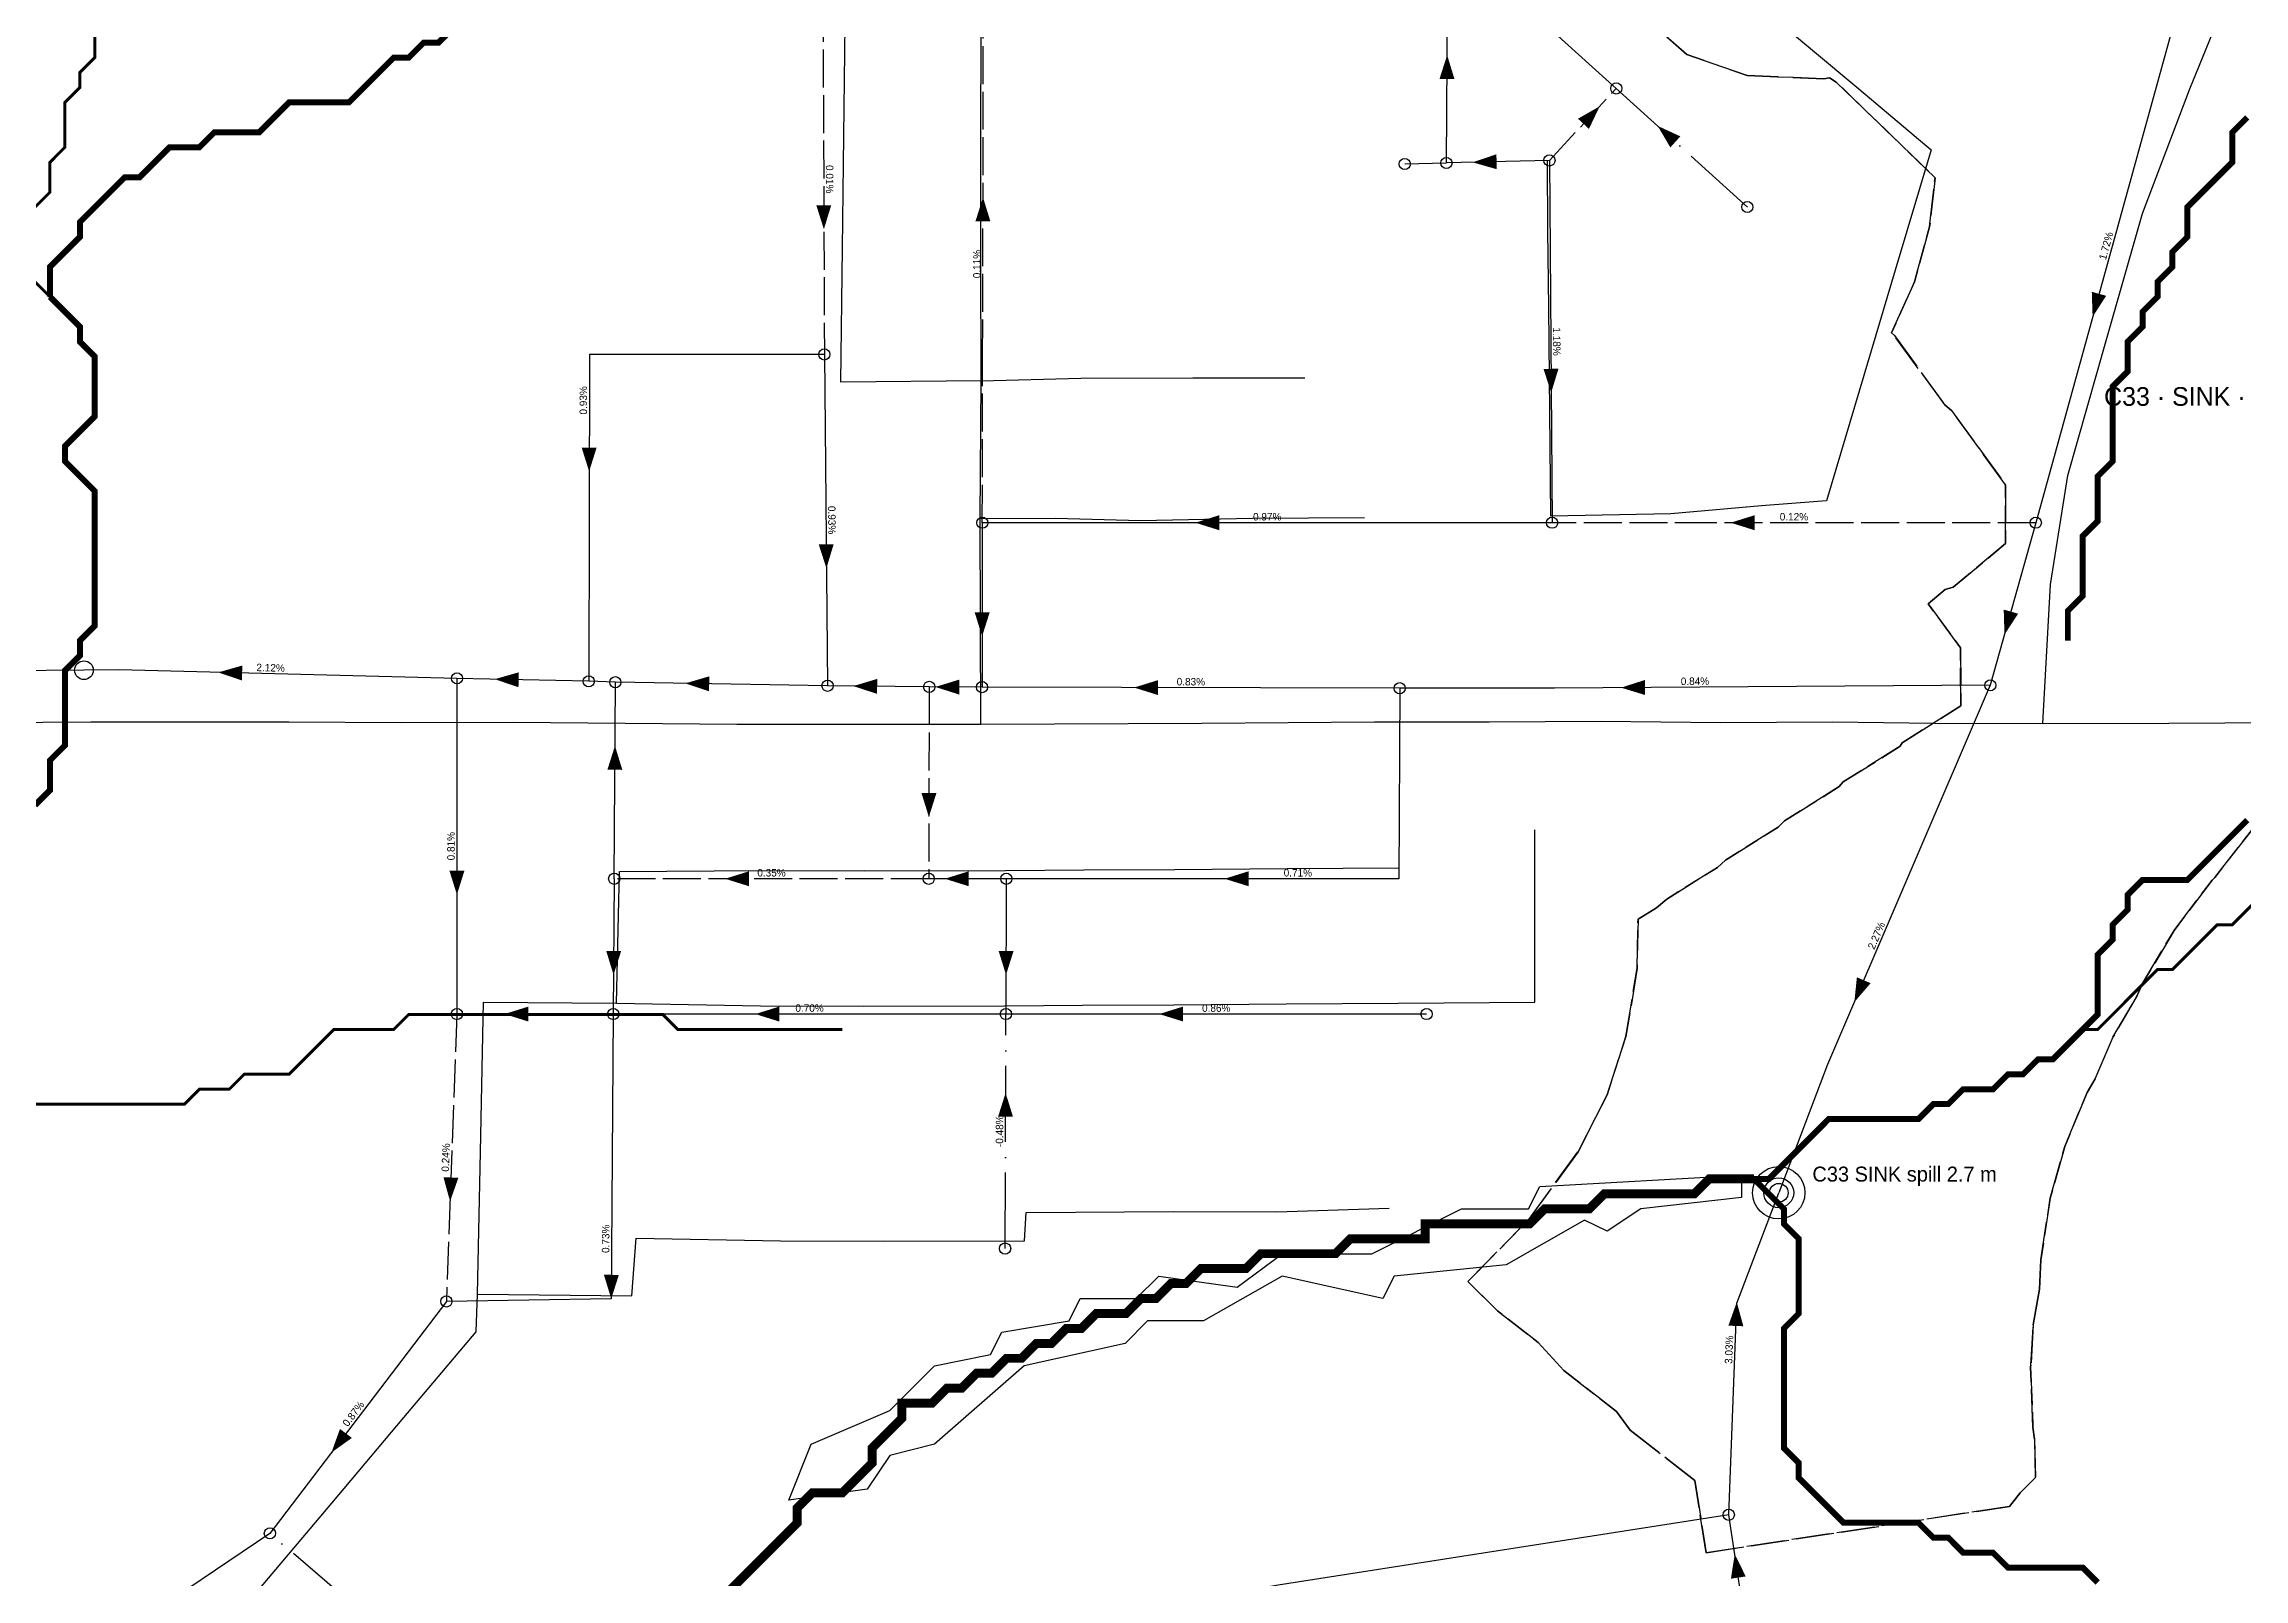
# Model space of a CAD drawing. Header units: metres. Extents: x 442821 to 452274, y 2561971 to 2571293.
# Drawn here: x 451134 to 451723, y 2568918 to 2569329 of the extents above; entities that cross this region are included whole.
import ezdxf
from ezdxf.enums import TextEntityAlignment as Align

# ---------------------------------------------------------------- set-up
doc = ezdxf.new("R2010")
doc.units = ezdxf.units.M
doc.header["$LTSCALE"] = 8
doc.linetypes.add('DASHDOT', pattern=[3.556, 2.54, -0.508, 0, -0.508])
doc.linetypes.add('DASHED', pattern=[1.524, 1.27, -0.254])
for name, color, linetype in [('A_ARROWS', 7, 'Continuous'), ('A_BUILT_2006', 252, 'Continuous'), ('A_CATCH_LABEL', 7, 'Continuous'), ('A_CATCHMENTS', 7, 'Continuous'), ('A_GRADIENT', 8, 'Continuous'), ('A_JUNCTIONS', 8, 'Continuous'), ('A_OUTLET_LABEL', 7, 'Continuous'), ('A_OUTLETS', 7, 'Continuous'), ('A_RUNS', 7, 'Continuous'), ('A_STREAMS', 5, 'Continuous'), ('A_WADI', 4, 'Continuous')]:
    doc.layers.add(name, color=color, linetype=linetype)

msp = doc.modelspace()

# ---------------------------------------------------------------- linework, layer by layer
at = {"layer": 'A_ARROWS', "color": 2}
for points in [[(451510, 2569325.82), (451511.95, 2569319.4), (451507.95, 2569319.43)], [(451550.83, 2569312.1), (451547.94, 2569306.05), (451545.01, 2569308.77)], [(451566.33, 2569306.86), (451572.41, 2569304.05), (451569.73, 2569301.09)], [(451516.83, 2569297.1), (451523.18, 2569299.26), (451523.28, 2569295.26)], [(451343.18, 2569279.2), (451341.16, 2569285.59), (451345.15, 2569285.61)], [(451385.77, 2569287.72), (451387.75, 2569281.31), (451383.75, 2569281.32)], [(451537.83, 2569235.43), (451535.79, 2569241.82), (451539.79, 2569241.85)], [(451280.35, 2569214.35), (451278.36, 2569220.76), (451282.36, 2569220.75)], [(451442.59, 2569200.65), (451448.99, 2569202.65), (451448.99, 2569198.65)], [(451585.87, 2569200.65), (451592.27, 2569202.65), (451592.27, 2569198.65)], [(451343.86, 2569188.47), (451341.8, 2569194.85), (451345.8, 2569194.89)], [(451385.53, 2569170.24), (451383.55, 2569176.64), (451387.55, 2569176.64)], [(451181.09, 2569160.59), (451187.53, 2569162.43), (451187.43, 2569158.43)], [(451255.09, 2569158.77), (451261.53, 2569160.62), (451261.44, 2569156.62)], [(451306.09, 2569157.65), (451312.52, 2569159.54), (451312.45, 2569155.54)], [(451351.04, 2569156.92), (451357.47, 2569158.85), (451357.42, 2569154.85)], [(451373.02, 2569156.69), (451379.43, 2569158.66), (451379.42, 2569154.66)], [(451426.22, 2569156.53), (451432.63, 2569158.52), (451432.62, 2569154.52)], [(451556.52, 2569156.51), (451562.91, 2569158.55), (451562.94, 2569154.55)], [(451287.27, 2569140.93), (451289.24, 2569134.51), (451285.24, 2569134.54)], [(451371.28, 2569121.9), (451369.3, 2569128.3), (451373.3, 2569128.29)], [(451244.97, 2569101.09), (451242.97, 2569107.49), (451246.97, 2569107.49)], [(451316.74, 2569105.36), (451323.14, 2569107.36), (451323.14, 2569103.36)], [(451375.55, 2569105.36), (451381.95, 2569107.36), (451381.95, 2569103.36)], [(451450.44, 2569105.36), (451456.84, 2569107.36), (451456.84, 2569103.36)], [(451286.89, 2569079.64), (451284.93, 2569086.05), (451288.93, 2569086.02)], [(451391.93, 2569079.64), (451389.95, 2569086.04), (451393.95, 2569086.03)], [(451257.7, 2569069.15), (451264.1, 2569071.15), (451264.1, 2569067.15)], [(451324.84, 2569069.15), (451331.24, 2569071.15), (451331.24, 2569067.15)], [(451432.93, 2569069.15), (451439.33, 2569071.15), (451439.33, 2569067.15)], [(451391.82, 2569048.05), (451393.8, 2569041.65), (451389.8, 2569041.66)], [(451243.13, 2569019.01), (451241.36, 2569025.48), (451245.36, 2569025.33)], [(451286.27, 2568992.96), (451284.31, 2568999.37), (451288.31, 2568999.34)], [(451211.39, 2568951.81), (451213.67, 2568958.12), (451216.85, 2568955.7)], [(451586.96, 2568924.66), (451589.91, 2568918.64), (451585.95, 2568918.03)]]:
    msp.add_solid(points, dxfattribs=at)
at = {"layer": 'A_ARROWS', "color": 1}
for points in [[(451682.75, 2569255.74), (451682.53, 2569262.44), (451686.38, 2569261.38)], [(451659.16, 2569170.69), (451658.96, 2569177.39), (451662.82, 2569176.31)], [(451618.97, 2569072.32), (451619.66, 2569078.99), (451623.33, 2569077.41)], [(451587.51, 2568992.07), (451589.27, 2568985.6), (451585.27, 2568985.75)]]:
    msp.add_solid(points, dxfattribs=at)
at = {"layer": 'A_BUILT_2006', "color": 252}
for points in [[(451708.76, 2569316.79), (451725.29, 2569357.29)], [(451594.83, 2569337.95), (451620.21, 2569316.74)], [(451348.55, 2569304.12), (451348.91, 2569334.12)], [(451385.19, 2569301.69), (451385.3, 2569334.26)], [(451620.21, 2569316.74), (451639.54, 2569300.46)], [(451696.12, 2569283.37), (451708.76, 2569316.79)], [(451348.19, 2569274.12), (451348.55, 2569304.12)], [(451385.22, 2569271.69), (451385.19, 2569301.69)], [(451536.94, 2569278.9), (451536.84, 2569297.39)], [(451639.54, 2569300.46), (451629.93, 2569268.27)], [(451537.17, 2569258.25), (451536.94, 2569278.9)], [(451686.49, 2569249.67), (451696.12, 2569283.37)], [(451347.76, 2569238.31), (451348.19, 2569274.12)], [(451385.24, 2569238.65), (451385.22, 2569271.69)], [(451629.93, 2569268.27), (451621.51, 2569240.04)], [(451537.47, 2569230.31), (451537.17, 2569258.25)], [(451676.1, 2569213.3), (451686.49, 2569249.67)], [(451385.24, 2569238.65), (451347.76, 2569238.31)], [(451384.97, 2569201.77), (451385.24, 2569238.65)], [(451385.24, 2569238.65), (451411.94, 2569239.36)], [(451411.94, 2569239.36), (451441.94, 2569239.39)], [(451441.94, 2569239.39), (451471.94, 2569239.41)], [(451621.51, 2569240.04), (451611.49, 2569206.51)], [(451537.78, 2569202.4), (451537.47, 2569230.31)], [(451671.46, 2569184.1), (451676.1, 2569213.3)], [(451384.97, 2569201.77), (451405.19, 2569201.85)], [(451385.22, 2569146.7), (451384.97, 2569201.77)], [(451405.19, 2569201.85), (451427.89, 2569201.27)], [(451427.89, 2569201.27), (451457.88, 2569201.9)], [(451457.88, 2569201.9), (451487.88, 2569202.01)], [(451569.89, 2569203.04), (451537.78, 2569202.4)], [(451594.17, 2569205.15), (451569.89, 2569203.04)], [(451611.49, 2569206.51), (451594.17, 2569205.15)], [(451669.47, 2569146.94), (451671.46, 2569184.1)], [(451121.2, 2569147.16), (451146.95, 2569147.33)], [(451146.95, 2569147.33), (451170.64, 2569147.39)], [(451170.64, 2569147.39), (451199.98, 2569147.34)], [(451199.98, 2569147.34), (451230.01, 2569147.21)], [(451230.01, 2569147.21), (451260.04, 2569147.23)], [(451260.04, 2569147.23), (451290.02, 2569146.96)], [(451290.02, 2569146.96), (451319.92, 2569146.7)], [(451319.92, 2569146.7), (451385.22, 2569146.7)], [(451385.22, 2569146.7), (451444.35, 2569147)], [(451444.35, 2569147), (451490.54, 2569147.4)], [(451490.54, 2569147.4), (451521.2, 2569147.32)], [(451521.2, 2569147.32), (451551.2, 2569147.52)], [(451551.2, 2569147.52), (451583.14, 2569147.16)], [(451583.14, 2569147.16), (451613.14, 2569147.36)], [(451613.14, 2569147.36), (451640.47, 2569147.02)], [(451640.47, 2569147.02), (451669.47, 2569146.94)], [(451669.47, 2569146.94), (451703.12, 2569146.96)], [(451703.12, 2569146.96), (451733.12, 2569147.16)], [(451533.42, 2569096.49), (451533.42, 2569118.47)], [(451287.67, 2569072.07), (451288.51, 2569107.26)], [(451288.51, 2569107.26), (451326.52, 2569107.57)], [(451326.52, 2569107.57), (451354.07, 2569107.5)], [(451354.07, 2569107.5), (451391.83, 2569107.57)], [(451391.83, 2569107.57), (451412.72, 2569107.79)], [(451412.72, 2569107.79), (451437.15, 2569107.88)], [(451437.15, 2569107.88), (451467.15, 2569108.08)], [(451467.15, 2569108.08), (451497.14, 2569108.27)], [(451533.42, 2569072.29), (451533.42, 2569096.49)], [(451251.28, 2569032.25), (451252.04, 2569072.33)], [(451252.04, 2569072.33), (451287.67, 2569072.07)], [(451287.67, 2569072.07), (451326.24, 2569071.35)], [(451436.87, 2569071.65), (451466.87, 2569071.85)], [(451466.87, 2569071.85), (451496.87, 2569072.05)], [(451496.87, 2569072.05), (451533.42, 2569072.29)], [(451326.24, 2569071.35), (451353.79, 2569071.28)], [(451353.79, 2569071.28), (451391.55, 2569071.35)], [(451391.55, 2569071.35), (451412.44, 2569071.57)], [(451412.44, 2569071.57), (451436.87, 2569071.65)], [(451250.49, 2568994.19), (451251.28, 2569032.25)], [(451396.84, 2569008.42), (451397.3, 2569016)], [(451397.3, 2569016), (451436.86, 2569016.33)], [(451436.86, 2569016.33), (451464.4, 2569016.26)], [(451464.4, 2569016.26), (451494.46, 2569017.21)], [(451250.49, 2568994.19), (451291.8, 2568993.74), (451292.97, 2569009.13)], [(451292.97, 2569009.13), (451331.54, 2569008.42)], [(451331.54, 2569008.42), (451359.08, 2569008.35)], [(451359.08, 2569008.35), (451396.84, 2569008.42)], [(451250.15, 2568984.12), (451250.49, 2568994.19)], [(451230.8, 2568961.2), (451250.15, 2568984.12)], [(451211.45, 2568938.27), (451230.8, 2568961.2)], [(451192.1, 2568915.34), (451211.45, 2568938.27)]]:
    msp.add_lwpolyline(points, dxfattribs=at)
at = {"layer": 'A_CATCHMENTS', "color": 2, "linetype": 'DASHED'}
msp.add_lwpolyline([(451559.83, 2569338.53), (451574.12, 2569325.96), (451590.29, 2569320.33), (451610.79, 2569319.49), (451612.3, 2569319.73), (451614.15, 2569318.57), (451640.58, 2569292.97), (451639.13, 2569279.86), (451635.1, 2569265.11), (451628.96, 2569251.49), (451629.7, 2569250.74), (451643.27, 2569232.09), (451645.01, 2569230.66), (451659.46, 2569210.81), (451659.46, 2569195.09), (451645.44, 2569183.37), (451643.27, 2569182.77), (451638.73, 2569178.98), (451647.4, 2569167.18), (451647.5, 2569151.61), (451631.76, 2569141.74), (451631.21, 2569140.81), (451616.01, 2569131.28), (451614.92, 2569130.01), (451600.27, 2569120.83), (451598.62, 2569119.21), (451584.53, 2569110.37), (451582.33, 2569108.41), (451568.79, 2569099.92), (451566.04, 2569097.61), (451561.09, 2569094.51), (451560.84, 2569081.4), (451557.86, 2569063.13), (451552.8, 2569047.56), (451545.06, 2569032.31), (451531.82, 2569014.2), (451515.53, 2568997.55), (451523.49, 2568989.68), (451534.35, 2568981.23), (451541.23, 2568973.75), (451555.33, 2568962.77), (451558.96, 2568957.82), (451576.31, 2568944.31), (451579.32, 2568924.98), (451660.49, 2568937.38), (451663.4, 2568941.03), (451667.5, 2568945.12), (451667.24, 2568955.34), (451666.77, 2568958.57), (451666.16, 2568974.75), (451666.24, 2568975.18), (451666.87, 2568985.95), (451668.55, 2568995.49), (451668.87, 2569003.39), (451671.43, 2569019.91), (451675.28, 2569033.68), (451681.3, 2569048.14), (451683.41, 2569051.85), (451688.2, 2569062.97), (451694.71, 2569074.14), (451696.14, 2569077.36), (451704.54, 2569091.54), (451714.73, 2569104.96), (451715.45, 2569105.72), (451725.23, 2569118.25)], dxfattribs=at)
at = {"layer": 'A_CATCHMENTS', "color": 1, "linetype": 'DASHED'}
msp.add_lwpolyline([(451725.23, 2569118.25), (451715.45, 2569105.72), (451714.73, 2569104.96), (451704.54, 2569091.54), (451696.14, 2569077.36), (451694.71, 2569074.14), (451688.2, 2569062.97), (451683.41, 2569051.85), (451681.3, 2569048.14), (451675.28, 2569033.68), (451671.43, 2569019.91), (451668.87, 2569003.39), (451668.55, 2568995.49), (451666.87, 2568985.95), (451666.24, 2568975.18), (451666.16, 2568974.75), (451666.77, 2568958.57), (451667.24, 2568955.34), (451667.5, 2568945.12), (451663.4, 2568941.03), (451660.49, 2568937.38), (451579.32, 2568924.98), (451576.31, 2568944.31), (451558.96, 2568957.82), (451555.33, 2568962.77), (451541.23, 2568973.75), (451534.35, 2568981.23), (451523.49, 2568989.68), (451523.49, 2568989.68), (451515.53, 2568997.55), (451531.82, 2569014.2), (451545.06, 2569032.31), (451552.8, 2569047.56), (451557.86, 2569063.13), (451560.84, 2569081.4), (451561.09, 2569094.51), (451566.04, 2569097.61), (451568.79, 2569099.92), (451582.33, 2569108.41), (451584.53, 2569110.37), (451598.62, 2569119.21), (451600.27, 2569120.83), (451614.92, 2569130.01), (451616.01, 2569131.28), (451631.21, 2569140.81), (451631.76, 2569141.74), (451647.5, 2569151.61), (451647.4, 2569167.18), (451638.73, 2569178.98), (451643.27, 2569182.77), (451645.44, 2569183.37), (451659.46, 2569195.09), (451659.46, 2569210.81), (451645.01, 2569230.66), (451643.27, 2569232.09), (451629.7, 2569250.74), (451628.96, 2569251.49), (451635.1, 2569265.11), (451639.13, 2569279.86), (451640.58, 2569292.97), (451614.15, 2569318.57), (451612.3, 2569319.73), (451610.79, 2569319.49), (451590.29, 2569320.33), (451574.12, 2569325.96), (451559.83, 2569338.53)], dxfattribs=at)
at = {"layer": 'A_JUNCTIONS'}
for centre in [(451555.26, 2569316.87), (451498.65, 2569296.66), (451509.8, 2569296.93), (451537.38, 2569297.61), (451590.34, 2569285.14), (451343.31, 2569245.68), (451385.59, 2569200.65), (451538.08, 2569200.65), (451667.55, 2569200.65), (451244.98, 2569159), (451280.25, 2569158.2), (451287.37, 2569157.97), (451344.16, 2569157), (451371.37, 2569156.7), (451385.51, 2569156.64), (451497.29, 2569156.36), (451655.37, 2569157.13), (451287.07, 2569105.36), (451371.24, 2569105.36), (451392.01, 2569105.36), (451244.97, 2569069.15), (451286.81, 2569069.15), (451391.89, 2569069.15), (451504.48, 2569069.15), (451391.68, 2569006.4), (451242.15, 2568992.24), (451585.36, 2568935.13), (451194.92, 2568930.17)]:
    msp.add_circle(centre, 1.5, dxfattribs=at)
at = {"layer": 'A_JUNCTIONS', "color": 30}
for centre in [(451145.15, 2569161.18), (451598.75, 2569021.32)]:
    msp.add_circle(centre, 2.5, dxfattribs=at)
at = {"layer": 'A_OUTLETS', "color": 1}
for radius in [7, 4]:
    msp.add_circle((451598.75, 2569021.32), radius, dxfattribs=at)
at = {"layer": 'A_RUNS', "color": 2}
for points in [[(451555.26, 2569316.87), (451522.21, 2569346.78)], [(451509.8, 2569296.93), (451510.08, 2569338.41)], [(451537.38, 2569297.61), (451509.8, 2569296.93)], [(451537.38, 2569297.61), (451538.08, 2569200.65)], [(451343.31, 2569245.68), (451280.41, 2569245.68), (451280.25, 2569158.2)], [(451343.31, 2569245.68), (451344.16, 2569157)], [(451385.59, 2569200.65), (451385.51, 2569156.64)], [(451538.08, 2569200.65), (451468.71, 2569200.65), (451385.59, 2569200.65)], [(451244.98, 2569159), (451154.52, 2569161.26), (451145.15, 2569161.18)], [(451244.98, 2569159), (451244.97, 2569069.15)], [(451280.25, 2569158.2), (451244.98, 2569159)], [(451287.07, 2569105.36), (451287.37, 2569157.97)], [(451344.16, 2569157), (451287.37, 2569157.97)], [(451371.37, 2569156.7), (451344.16, 2569157)], [(451385.51, 2569156.64), (451371.37, 2569156.7)], [(451497.29, 2569156.36), (451385.51, 2569156.64)], [(451497.29, 2569156.36), (451497.08, 2569105.36), (451392.01, 2569105.36)], [(451655.37, 2569157.13), (451538.74, 2569156.39), (451497.29, 2569156.36)], [(451287.07, 2569105.36), (451286.81, 2569069.15)], [(451392.01, 2569105.36), (451371.24, 2569105.36)], [(451392.01, 2569105.36), (451391.89, 2569069.15)], [(451286.81, 2569069.15), (451286.27, 2568992.95), (451242.15, 2568992.24)], [(451286.81, 2569069.15), (451244.97, 2569069.15)], [(451391.89, 2569069.15), (451286.81, 2569069.15)], [(451504.48, 2569069.15), (451391.89, 2569069.15)], [(451242.15, 2568992.24), (451194.92, 2568930.17)], [(451585.36, 2568935.13), (451464.81, 2568916.32), (451364.73, 2568898.86), (451350.51, 2568875.76), (451349.89, 2568855.35)], [(451590.87, 2568899.08), (451585.36, 2568935.13)], [(451194.92, 2568930.17), (451158.44, 2568905.52), (450972.67, 2568902.82)]]:
    msp.add_lwpolyline(points, dxfattribs=at)
at = {"layer": 'A_RUNS', "color": 1}
for points in [[(451708.22, 2569348.02), (451667.55, 2569200.65)], [(451667.55, 2569200.65), (451655.37, 2569157.13)], [(451655.37, 2569157.13), (451611.83, 2569055.69), (451598.75, 2569021.32)], [(451585.36, 2568935.13), (451587.5, 2568991.73), (451598.75, 2569021.32)]]:
    msp.add_lwpolyline(points, dxfattribs=at)
at = {"layer": 'A_RUNS', "color": 2, "linetype": 'DASHED'}
for points in [[(451342.95, 2569339.48), (451343.31, 2569245.68)], [(451385.59, 2569200.65), (451385.68, 2569244.89), (451385.87, 2569339.1)], [(451537.38, 2569297.61), (451555.26, 2569316.87)], [(451667.55, 2569200.65), (451581.12, 2569200.65), (451538.08, 2569200.65)], [(451287.37, 2569157.97), (451280.25, 2569158.2)], [(451371.37, 2569156.7), (451371.24, 2569105.36)], [(451371.24, 2569105.36), (451287.07, 2569105.36)], [(451244.97, 2569069.15), (451242.15, 2568992.24)]]:
    msp.add_lwpolyline(points, dxfattribs=at)
at = {"layer": 'A_RUNS', "color": 2, "linetype": 'DASHDOT'}
for points in [[(451590.34, 2569285.14), (451555.26, 2569316.87)], [(451498.65, 2569296.66), (451509.8, 2569296.93)], [(451145.15, 2569161.18), (451065.28, 2569160.54)], [(451391.68, 2569006.4), (451391.89, 2569069.15)], [(451238.29, 2568892.89), (451194.92, 2568930.17)]]:
    msp.add_lwpolyline(points, dxfattribs=at)
at = {"layer": 'A_STREAMS', "color": 5}
for points, const_width in [([(451148.05, 2569333.14), (451148.05, 2569329.14), (451148.05, 2569325.13), (451144.05, 2569321.13), (451144.05, 2569317.13), (451140.05, 2569313.13), (451140.05, 2569309.13), (451140.05, 2569305.13), (451140.05, 2569301.13), (451136.05, 2569297.12), (451136.05, 2569293.12), (451136.05, 2569289.12), (451132.05, 2569285.12)], 0.8), ([(451244.06, 2569333.14), (451240.06, 2569329.14), (451236.06, 2569329.14), (451232.06, 2569325.13), (451228.06, 2569325.13), (451224.06, 2569321.13), (451220.06, 2569317.13), (451216.06, 2569313.13), (451212.06, 2569313.13), (451208.06, 2569313.13), (451204.06, 2569313.13), (451200.05, 2569313.13), (451196.05, 2569309.13), (451192.05, 2569305.13), (451188.05, 2569305.13), (451184.05, 2569305.13), (451180.05, 2569305.13), (451176.05, 2569301.13), (451172.05, 2569301.13), (451168.05, 2569301.13), (451164.05, 2569297.12), (451160.05, 2569293.12), (451156.05, 2569293.12), (451152.05, 2569289.12), (451148.05, 2569285.12), (451144.05, 2569281.12), (451144.05, 2569277.12), (451140.05, 2569273.12), (451136.05, 2569269.11), (451136.05, 2569265.11), (451136.05, 2569261.11)], 1.6), ([(451724.13, 2569309.13), (451720.13, 2569305.13), (451720.13, 2569301.13), (451720.13, 2569297.12), (451716.13, 2569293.12), (451712.13, 2569289.12), (451708.12, 2569285.12), (451708.12, 2569281.12), (451708.12, 2569277.12), (451704.12, 2569273.12), (451704.12, 2569269.11), (451700.12, 2569265.11), (451700.12, 2569261.11), (451696.12, 2569257.11), (451696.12, 2569253.11), (451692.12, 2569249.11), (451692.12, 2569245.11), (451692.12, 2569241.1), (451688.12, 2569237.1), (451688.12, 2569233.1), (451688.12, 2569229.1), (451688.12, 2569225.1), (451688.12, 2569221.1), (451688.12, 2569217.1), (451684.12, 2569213.1), (451684.12, 2569209.09), (451684.12, 2569205.09), (451684.12, 2569201.09), (451680.12, 2569197.09), (451680.12, 2569193.09), (451680.12, 2569189.09), (451680.12, 2569185.09), (451680.12, 2569181.08), (451676.12, 2569177.08), (451676.12, 2569173.08), (451676.12, 2569169.08)], 1.6), ([(451136.05, 2569261.11), (451140.05, 2569257.11), (451144.05, 2569253.11), (451144.05, 2569249.11), (451148.05, 2569245.11), (451148.05, 2569241.1), (451148.05, 2569237.1), (451148.05, 2569233.1), (451148.05, 2569229.1), (451144.05, 2569225.1), (451140.05, 2569221.1), (451140.05, 2569217.1), (451144.05, 2569213.1), (451148.05, 2569209.09), (451148.05, 2569205.09), (451148.05, 2569201.09), (451148.05, 2569197.09), (451148.05, 2569193.09), (451148.05, 2569189.09), (451148.05, 2569185.09), (451148.05, 2569181.08), (451148.05, 2569177.08), (451148.05, 2569173.08), (451144.05, 2569169.08), (451144.05, 2569165.08), (451140.05, 2569161.08), (451140.05, 2569157.08), (451140.05, 2569153.07), (451140.05, 2569149.07), (451140.05, 2569145.07), (451140.05, 2569141.07), (451136.05, 2569137.07), (451136.05, 2569133.07), (451136.05, 2569129.07), (451132.05, 2569125.06)], 1.6), ([(451132.05, 2569265.11), (451136.05, 2569261.11)], 0.8), ([(451724.13, 2569121.06), (451720.13, 2569117.06), (451716.13, 2569113.06), (451712.13, 2569109.06), (451708.12, 2569105.06), (451704.12, 2569105.06), (451700.12, 2569105.06), (451696.12, 2569105.06), (451692.12, 2569101.06), (451692.12, 2569097.05), (451688.12, 2569093.05), (451688.12, 2569089.05), (451684.12, 2569085.05), (451684.12, 2569081.05), (451684.12, 2569077.05), (451684.12, 2569073.05), (451684.12, 2569069.04), (451680.12, 2569065.04)], 1.6), ([(451752.13, 2569105.06), (451748.13, 2569105.06), (451744.13, 2569105.06), (451740.13, 2569105.06), (451736.13, 2569105.06), (451732.13, 2569105.06), (451728.13, 2569101.06), (451724.13, 2569097.05), (451720.13, 2569093.05), (451716.13, 2569093.05), (451712.13, 2569089.05), (451708.12, 2569085.05), (451704.12, 2569081.05), (451700.12, 2569081.05), (451696.12, 2569077.05), (451692.12, 2569073.05), (451688.12, 2569069.04), (451684.12, 2569065.04), (451680.12, 2569065.04)], 0.8), ([(451348.08, 2569065.04), (451344.07, 2569065.04), (451340.07, 2569065.04), (451336.07, 2569065.04), (451332.07, 2569065.04), (451328.07, 2569065.04), (451324.07, 2569065.04), (451320.07, 2569065.04), (451316.07, 2569065.04), (451312.07, 2569065.04), (451308.07, 2569065.04), (451304.07, 2569065.04), (451300.07, 2569069.04), (451296.07, 2569069.04), (451292.07, 2569069.04), (451288.07, 2569069.04), (451284.07, 2569069.04), (451280.07, 2569069.04), (451276.07, 2569069.04), (451272.06, 2569069.04), (451268.06, 2569069.04), (451264.06, 2569069.04), (451260.06, 2569069.04), (451256.06, 2569069.04), (451252.06, 2569069.04), (451248.06, 2569069.04), (451244.06, 2569069.04), (451240.06, 2569069.04), (451236.06, 2569069.04), (451232.06, 2569069.04), (451228.06, 2569065.04), (451224.06, 2569065.04), (451220.06, 2569065.04), (451216.06, 2569065.04), (451212.06, 2569065.04), (451208.06, 2569061.04), (451204.06, 2569057.04), (451200.05, 2569053.04), (451196.05, 2569053.04), (451192.05, 2569053.04), (451188.05, 2569053.04), (451184.05, 2569049.04), (451180.05, 2569049.04), (451176.05, 2569049.04), (451172.05, 2569045.04), (451168.05, 2569045.04), (451164.05, 2569045.04), (451160.05, 2569045.04), (451156.05, 2569045.04), (451152.05, 2569045.04), (451148.05, 2569045.04), (451144.05, 2569045.04), (451140.05, 2569045.04), (451136.05, 2569045.04), (451132.05, 2569045.04)], 0.8), ([(451680.12, 2569065.04), (451676.12, 2569061.04), (451672.12, 2569057.04), (451668.12, 2569057.04), (451664.12, 2569053.04), (451660.12, 2569053.04), (451656.12, 2569049.04), (451652.12, 2569049.04), (451648.12, 2569049.04), (451644.12, 2569045.04), (451640.12, 2569045.04), (451636.12, 2569041.04), (451632.11, 2569041.04), (451628.11, 2569041.04), (451624.11, 2569041.04), (451620.11, 2569041.04), (451616.11, 2569041.04), (451612.11, 2569041.04), (451608.11, 2569037.03), (451604.11, 2569033.03), (451600.11, 2569029.03), (451596.11, 2569025.03), (451592.11, 2569025.03)], 1.6), ([(451592.11, 2569025.03), (451588.11, 2569025.03), (451584.11, 2569025.03), (451580.11, 2569025.03), (451576.11, 2569021.03), (451572.11, 2569021.03), (451568.11, 2569021.03), (451564.11, 2569021.03), (451560.1, 2569021.03), (451556.1, 2569021.03), (451552.1, 2569021.03), (451548.1, 2569017.03), (451544.1, 2569017.03), (451540.1, 2569017.03), (451536.1, 2569017.03), (451532.1, 2569013.03), (451528.1, 2569013.03), (451524.1, 2569013.03), (451520.1, 2569013.03), (451516.1, 2569013.03), (451512.1, 2569013.03), (451508.1, 2569013.03), (451504.1, 2569013.03), (451504.1, 2569009.02), (451500.1, 2569009.02), (451496.1, 2569009.02), (451492.1, 2569009.02), (451488.09, 2569009.02), (451484.09, 2569009.02), (451480.09, 2569005.02), (451476.09, 2569005.02), (451472.09, 2569005.02), (451468.09, 2569005.02), (451464.09, 2569005.02), (451460.09, 2569005.02), (451456.09, 2569001.02), (451452.09, 2569001.02), (451448.09, 2569001.02), (451444.09, 2569001.02), (451440.09, 2568997.02), (451436.09, 2568997.02), (451432.09, 2568993.02), (451428.09, 2568993.02), (451424.09, 2568989.02), (451420.09, 2568989.02), (451416.08, 2568989.02), (451412.08, 2568985.02), (451408.08, 2568985.02), (451404.08, 2568981.01), (451400.08, 2568981.01), (451396.08, 2568977.01), (451392.08, 2568977.01), (451388.08, 2568973.01), (451384.08, 2568973.01), (451380.08, 2568969.01), (451376.08, 2568969.01), (451372.08, 2568965.01), (451368.08, 2568965.01), (451364.08, 2568965.01), (451364.08, 2568961.01), (451360.08, 2568957.01), (451356.08, 2568953), (451356.08, 2568949), (451352.08, 2568945), (451348.08, 2568941), (451344.07, 2568941), (451340.07, 2568941), (451336.07, 2568937), (451336.07, 2568933), (451332.07, 2568929), (451328.07, 2568924.99), (451324.07, 2568920.99), (451320.07, 2568916.99), (451316.07, 2568912.99)], 2.4), ([(451684.12, 2568916.99), (451680.12, 2568920.99), (451676.12, 2568920.99), (451672.12, 2568920.99), (451668.12, 2568920.99), (451664.12, 2568920.99), (451660.12, 2568920.99), (451656.12, 2568924.99), (451652.12, 2568924.99), (451648.12, 2568924.99), (451644.12, 2568929), (451640.12, 2568929), (451636.12, 2568933), (451632.11, 2568933), (451628.11, 2568933), (451624.11, 2568933), (451620.11, 2568933), (451616.11, 2568933), (451612.11, 2568937), (451608.11, 2568941), (451604.11, 2568945), (451604.11, 2568949), (451600.11, 2568953), (451600.11, 2568957.01), (451600.11, 2568961.01), (451600.11, 2568965.01), (451600.11, 2568969.01), (451600.11, 2568973.01), (451600.11, 2568977.01), (451600.11, 2568981.01), (451600.11, 2568985.02), (451604.11, 2568989.02), (451604.11, 2568993.02), (451604.11, 2568997.02), (451604.11, 2569001.02), (451604.11, 2569005.02), (451604.11, 2569009.02), (451600.11, 2569013.03), (451600.11, 2569017.03), (451596.11, 2569021.03), (451592.11, 2569025.03)], 1.6)]:
    msp.add_lwpolyline(points, dxfattribs=dict(at, const_width=const_width))
at = {"layer": 'A_WADI', "color": 4}
msp.add_lwpolyline([(451588.8, 2569020.01), (451561.8, 2569017.01), (451552.8, 2569011.01), (451546.8, 2569014.01), (451525.8, 2569002.01), (451495.8, 2568999.01), (451492.8, 2568993.01), (451465.8, 2568999.01), (451444.8, 2568987.01), (451429.8, 2568987.01), (451423.8, 2568981.01), (451396.8, 2568975.01), (451372.8, 2568954.01), (451360.8, 2568951.01), (451354.8, 2568942.01), (451333.8, 2568939.01), (451339.8, 2568954.01), (451360.8, 2568963.01), (451372.8, 2568975.01), (451387.8, 2568978.01), (451390.8, 2568984.01), (451408.8, 2568987.01), (451411.8, 2568993.01), (451426.8, 2568993.01), (451432.8, 2568999.01), (451453.8, 2568996.01), (451465.8, 2569005.01), (451489.8, 2569005.01), (451513.8, 2569017.01), (451531.8, 2569017.01), (451534.8, 2569023.01), (451588.8, 2569026.01), (451588.8, 2569020.01)], close=True, dxfattribs=at)

# ---------------------------------------------------------------- texts
at = {"layer": 'A_CATCH_LABEL', "color": 1}
msp.add_text('C33 · SINK · 1.0 km · 12 runs · 0.12 km²', height=5, dxfattribs=at).set_placement((451745.82, 2569234.44), align=Align.MIDDLE_CENTER)
at = {"layer": 'A_GRADIENT', "color": 2}
for s, rotation, p in [('0.01%', -89.78161, (451343.13, 2569292.58)), ('0.11%', 89.88759, (451385.73, 2569269.87)), ('1.18%', -89.58767, (451537.73, 2569249.13)), ('0.93%', 89.89724, (451280.39, 2569233.39)), ('0.93%', -89.44791, (451343.73, 2569201.34)), ('0.97%', 360, (451461.84, 2569200.65)), ('0.12%', 360, (451602.81, 2569200.65)), ('2.12%', 358.56929, (451195.07, 2569160.24)), ('0.83%', 359.85654, (451441.4, 2569156.5)), ('0.84%', 0.36261, (451576.33, 2569156.63)), ('0.81%', 89.99404, (451244.97, 2569114.08)), ('0.35%', 360, (451329.16, 2569105.36)), ('0.71%', 360, (451470.04, 2569105.36)), ('0.70%', 360, (451339.35, 2569069.15)), ('0.86%', 360, (451448.19, 2569069.15)), ('-0.48%', 89.80529, (451391.79, 2569037.78)), ('0.24%', 87.89996, (451243.56, 2569030.7)), ('0.73%', 89.59264, (451286.38, 2569008.99)), ('0.87%', 52.73164, (451218.53, 2568961.2))]:
    msp.add_text(s, height=2, rotation=rotation, dxfattribs=at).set_placement(p, align=Align.BOTTOM_CENTER)
at = {"layer": 'A_GRADIENT', "color": 1}
for s, rotation, p in [('1.72%', 74.56943, (451687.89, 2569274.33)), ('2.27%', 66.77078, (451626.35, 2569089.51)), ('3.03%', 87.84393, (451587.03, 2568979.25))]:
    msp.add_text(s, height=2, rotation=rotation, dxfattribs=at).set_placement(p, align=Align.BOTTOM_CENTER)
at = {"layer": 'A_OUTLET_LABEL', "color": 1}
msp.add_text('C33 SINK spill 2.7 m', height=4, dxfattribs=at).set_placement((451607.75, 2569024.32))

doc.saveas('drawing.dxf')
